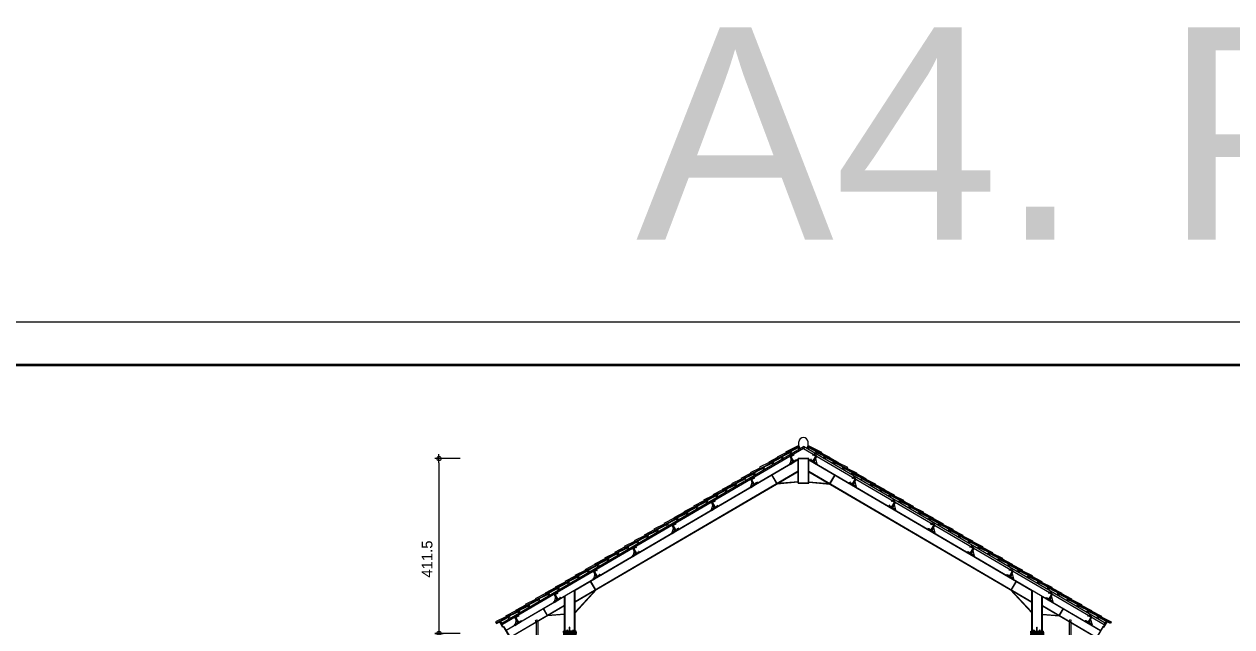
# Model space of a CAD drawing. Header units: millimetres. Extents: x -11 to 1625, y -267 to 180.
# Drawn here: x 1164.89 to 1193.32, y 165.83 to 180.01 of the extents above; entities that cross this region are included whole.
import ezdxf
from ezdxf.enums import TextEntityAlignment as Align

# ---------------------------------------------------------------- set-up
doc = ezdxf.new("R2010")
doc.units = ezdxf.units.MM
doc.layers.add('03-GRS', color=3, linetype='Continuous')
for name, color, linetype, lineweight in [('ars', 11, 'Continuous', 5), ('atap', 7, 'Continuous', 20), ('balok', 111, 'Continuous', 35), ('GEN', 11, 'Continuous', 5), ('GRS KOP', 1, 'Continuous', 35), ('kap', 71, 'Continuous', 15), ('kop', 7, 'Continuous', 20), ('not', 7, 'Continuous', 20), ('pla', 213, 'Continuous', 15), ('u', 6, 'Continuous', 20)]:
    doc.layers.add(name, color=color, linetype=linetype, lineweight=lineweight)
doc.styles.add('BARU', font='complex.shx')
doc.styles.add('simplek', font='simplex.shx')
doc.styles.get("Standard").update_dxf_attribs({"font": 'ARIALUNI.TTF'})
doc.dimstyles.new('SK100', dxfattribs={"dimtxt": 0.25, "dimasz": 0.1, "dimexe": 0.1, "dimexo": 0, "dimgap": 0.15, "dimtad": 1, "dimdec": 0, "dimlfac": 100, "dimzin": 12, "dimdsep": 46, "dimtxsty": 'Standard', "dimblk": 'BULAT', "dimcen": 0.1, "dimclrd": 256, "dimclre": 256, "dimclrt": 256, "dimadec": 0, "dimazin": 3, "dimtfac": 1, "dimtdec": 0, "dimtofl": 0, "dimtmove": 0, "dimatfit": 3, "dimldrblk": 'BULAT', "dimfxl": 0, "dimtolj": 1, "dimtzin": 0, "dimlwd": -1, "dimlwe": -1, "dimarcsym": 0})

# ---------------------------------------------------------------- blocks, each defined once
blk = doc.blocks.new('BULAT')
for p, q in [((-1, 0), (1, 0)), ((0, -1), (0, 1))]:
    blk.add_line(p, q)
blk.add_circle((0, 0), 0.5)
blk = doc.blocks.new('*D1510')
at = {"layer": 'Defpoints', "color": 0, "ltscale": 0.15}
for p in [(1175.158, 169.792), (1174.658, 165.677), (1175.158, 165.677)]:
    blk.add_point(p, dxfattribs=at)
at = {"layer": 'u', "ltscale": 0.15}
for p, q in [((1175.158, 169.792), (1174.558, 169.792)), ((1174.658, 169.692), (1174.658, 165.777)), ((1175.158, 165.677), (1174.558, 165.677))]:
    blk.add_line(p, q, dxfattribs=at)
at = {"layer": 'u', "ltscale": 0.15, "xscale": 0.1, "yscale": 0.1, "zscale": 0.1}
for p, rotation in [((1174.658, 169.792), 90), ((1174.658, 165.677), 270)]:
    blk.add_blockref('BULAT', p, dxfattribs=dict(at, rotation=rotation))
at = {"layer": 'u', "ltscale": 0.15, "insert": (1174.381, 167.426), "char_height": 0.25, "attachment_point": 5, "rotation": 90}
blk.add_mtext('\\A1;411.5', dxfattribs=at)
blk = doc.blocks.new('kop')
at = {"layer": 'GRS KOP'}
blk.add_lwpolyline([(1, 54), (83, 54), (83, 1), (1, 1)], close=True, dxfattribs=at)
at = {"layer": 'kop', "color": 7}
blk.add_line((84, 55), (0, 55), dxfattribs=at)
at = {"layer": 'kop', "style": 'BARU', "flags": 4}
for p, height in [((73.8, 5.4), 0.35), ((80.303, 5.382), 0.25), ((73.8, 4.9), 0.35), ((80.303, 4.882), 0.25), ((73.8, 4.4), 0.35), ((80.303, 4.382), 0.25)]:
    blk.add_attdef('-', p, '', height=height, dxfattribs=at)
at = {"layer": 'kop', "flags": 4}
for tag, p in [('AR-00', (78.057, 2.648)), ('00', (81.238, 2.647))]:
    blk.add_attdef(tag, text='', height=0.35, dxfattribs=at).set_placement(p, align=Align.MIDDLE)
blk = doc.blocks.new('A$C58C93239')
at = {"layer": '03-GRS'}
for p, q in [((-662, 1348), (-12, 1721)), ((-662, 1348), (-12, 1721)), ((83, 46), (-662, 1348)), ((83, 46), (-662, 1348)), ((-619, 1336), (-23, 1677)), ((-619, 1336), (-23, 1677)), ((94, 90), (-619, 1336)), ((94, 90), (-619, 1336)), ((-444, 805), (-374, 845)), ((-444, 805), (-374, 845)), ((3, 24), (-444, 805)), ((3, 24), (-444, 805)), ((-267, 399), (-74, 510)), ((-267, 399), (-74, 510)), ((60, 1531), (-23, 1677)), ((60, 1531), (-23, 1677)), ((88, 1547), (-12, 1721)), ((88, 1547), (-12, 1721)), ((60, 1531), (88, 1547)), ((60, 1531), (88, 1547)), ((83, 46), (734, 419)), ((83, 46), (734, 419)), ((122, -23), (83, 46)), ((122, -23), (83, 46)), ((94, 90), (690, 431)), ((94, 90), (690, 431)), ((606, 577), (634, 593)), ((606, 577), (634, 593)), ((690, 431), (606, 577)), ((690, 431), (606, 577)), ((734, 419), (634, 593)), ((734, 419), (634, 593)), ((-785, -450), (-4, -3)), ((-785, -450), (-4, -3)), ((-746, -520), (-785, -450)), ((-746, -520), (-785, -450)), ((-746, -520), (122, -23)), ((-746, -520), (122, -23))]:
    blk.add_line(p, q, dxfattribs=at)
blk.add_ellipse((-14, 14), major_axis=(-14.1, 14.1), ratio=1, start_param=2.8759802, end_param=4.4467765, dxfattribs=at)
blk.add_ellipse((-14, 14), major_axis=(-14.1, 14.1), ratio=1, start_param=2.8759802, end_param=4.4467765, dxfattribs=at)
at = {"layer": 'atap', "color": 2}
for p, q in [((-444, 805), (-785, -450)), ((-327, 503), (-133, 614)), ((-327, 503), (-267, 399)), ((-267, 399), (-74, 510)), ((-208, 295), (-14, 406)), ((-208, 295), (-14, 406)), ((-208, 295), (-148, 191)), ((-148, 191), (46, 302)), ((-133, 614), (-74, 510)), ((-14, 406), (46, 302))]:
    blk.add_line(p, q, dxfattribs=at)
blk = doc.blocks.new('GORDING 150')
at = {"layer": 'balok', "color": 1, "ltscale": 0.5, "xscale": 0.09999999997671699, "yscale": 0.09999999997671699, "zscale": 0.09999999997671699}
blk.add_blockref('A$C58C93239', (13, -48), dxfattribs=at)
blk = doc.blocks.new('KUDA-2')
h = blk.add_hatch()
h.set_pattern_fill('ANSI31', color=256, scale=0.2, style=0)
h.set_pattern_definition([(45, (-990.1504, 147.303582), (-0.0176776695, 0.0176776695), [])])
h.paths.add_polyline_path([(0.488, 1.16), (0.112, 1.16), (0.112, 1.1), (0.488, 1.1)])
h.paths.add_polyline_path([(0, 1.16), (0, 1.1), (0.088, 1.1), (0.088, 1.16)])
h.paths.add_polyline_path([(0.6, 1.1), (0.6, 1.16), (0.512, 1.16), (0.512, 1.1)])
h = blk.add_hatch()
h.set_pattern_fill('ANSI31', color=256, scale=0.2, style=0)
h.set_pattern_definition([(135, (1012.7504, 147.303582), (0.0176776695, 0.0176776695), [])])
h.paths.add_polyline_path([(22.112, 1.16), (22.488, 1.16), (22.488, 1.1), (22.112, 1.1)])
h.paths.add_polyline_path([(22.6, 1.16), (22.6, 1.1), (22.512, 1.1), (22.512, 1.16)])
h.paths.add_polyline_path([(22, 1.1), (22, 1.16), (22.088, 1.16), (22.088, 1.1)])
at = {"ltscale": 0.01}
h = blk.add_hatch(dxfattribs=at)
h.set_pattern_fill('ANSI37,_O', color=256, scale=0.01)
h.set_pattern_definition([(45, (-4172.588126, -744.958258), (-0.0224506403, 0.0224506403), []), (135, (-4172.588126, -744.958258), (-0.0224506403, -0.0224506403), [])])
h.paths.add_polyline_path([(0, 0), (0.6, 0), (0.6, 1.1), (0, 1.1)])
h = blk.add_hatch(dxfattribs=at)
h.set_pattern_fill('ANSI37,_O', color=256, scale=0.01)
h.set_pattern_definition([(135, (4195.188126, -744.958258), (0.0224506403, 0.0224506403), []), (45, (4195.188126, -744.958258), (0.0224506403, -0.0224506403), [])])
h.paths.add_polyline_path([(22.6, 0), (22, 0), (22, 1.1), (22.6, 1.1)])
at = {"ltscale": 10}
for p, q in [((11.05, 9.291), (-2.7, 1.244)), ((11.05, 9.27), (0.55, 3.125)), ((11.05, 8.172), (11.05, 9.33)), ((11.55, 9.33), (11.05, 9.33)), ((11.05, 8.172), (11.05, 9.33)), ((11.05, 9.33), (11.55, 9.33)), ((11.068, 8.172), (11.068, 9.33)), ((11.068, 8.172), (11.068, 9.33)), ((11.532, 8.172), (11.532, 9.33)), ((11.532, 8.172), (11.532, 9.33)), ((11.55, 8.172), (11.55, 9.33)), ((11.55, 8.172), (11.55, 9.33)), ((11.55, 9.291), (25.3, 1.244)), ((11.55, 9.27), (22.05, 3.125)), ((11.05, 8.732), (0.55, 2.588)), ((11.05, 8.712), (0.55, 2.567)), ((11.55, 8.732), (22.05, 2.588)), ((11.55, 8.712), (22.05, 2.567)), ((11.05, 8.212), (10.05, 8.126)), ((11.048, 8.23), (10.086, 8.148)), ((11.55, 8.172), (11.05, 8.172)), ((11.05, 8.172), (11.55, 8.172)), ((11.55, 8.212), (12.55, 8.126)), ((11.552, 8.23), (12.514, 8.148)), ((0.05, 1.2), (0.05, 2.854)), ((0.08, 1.2), (0.08, 2.871)), ((0.52, 1.2), (0.52, 3.129)), ((0.55, 2.067), (1.55, 3.152)), ((0.55, 1.2), (0.55, 3.146)), ((0.55, 2.094), (1.497, 3.121)), ((22.05, 2.067), (21.05, 3.152)), ((22.05, 2.094), (21.103, 3.121)), ((22.05, 1.2), (22.05, 3.146)), ((22.08, 1.2), (22.08, 3.129)), ((22.52, 1.2), (22.52, 2.871)), ((22.55, 1.2), (22.55, 2.854)), ((0.05, 2.835), (-2.692, 1.231)), ((0.05, 2.409), (-2.506, 0.913)), ((0.05, 2.39), (-2.498, 0.899)), ((22.55, 2.835), (25.292, 1.231)), ((22.55, 2.409), (25.106, 0.913)), ((22.55, 2.39), (25.098, 0.899)), ((0.05, 1.99), (-0.75, 1.922)), ((0.05, 2.006), (-0.718, 1.941)), ((22.55, 2.006), (23.318, 1.941)), ((22.55, 1.99), (23.35, 1.922)), ((-2.7, 1.244), (-2.498, 0.899)), ((25.3, 1.244), (25.098, 0.899))]:
    blk.add_line(p, q, dxfattribs=at)
at = {"ltscale": 5}
for p, q in [((10.048, 8.146), (9.813, 8.546)), ((10.061, 8.154), (9.827, 8.554)), ((12.539, 8.154), (12.773, 8.554)), ((12.552, 8.146), (12.787, 8.546)), ((1.507, 3.148), (1.272, 3.548)), ((1.52, 3.156), (1.286, 3.556)), ((21.08, 3.156), (21.314, 3.556)), ((21.093, 3.148), (21.328, 3.548)), ((-0.756, 1.937), (-0.941, 2.255)), ((-0.742, 1.945), (-0.928, 2.263)), ((23.342, 1.945), (23.528, 2.263)), ((23.356, 1.937), (23.541, 2.255))]:
    blk.add_line(p, q, dxfattribs=at)
for p, q in [((0.6, 1.2), (0, 1.2)), ((0, 1.16), (0, 1.2)), ((0.6, 1.16), (0, 1.16)), ((0.187, 1.255), (0.163, 1.254)), ((0.187, 1.252), (0.163, 1.25)), ((0.163, 1.247), (0.187, 1.249)), ((0.163, 1.244), (0.187, 1.246)), ((0.163, 1.241), (0.187, 1.242)), ((0.163, 1.238), (0.187, 1.239)), ((0.163, 1.235), (0.187, 1.236)), ((0.163, 1.232), (0.187, 1.233)), ((0.163, 1.228), (0.187, 1.23)), ((0.163, 1.225), (0.187, 1.226)), ((0.163, 1.222), (0.187, 1.223)), ((0.163, 1.219), (0.187, 1.22)), ((0.163, 1.216), (0.187, 1.217)), ((0.186, 1.253), (0.165, 1.252)), ((0.186, 1.25), (0.165, 1.249)), ((0.165, 1.246), (0.186, 1.247)), ((0.165, 1.243), (0.186, 1.244)), ((0.165, 1.24), (0.186, 1.241)), ((0.165, 1.236), (0.186, 1.237)), ((0.165, 1.233), (0.186, 1.234)), ((0.165, 1.23), (0.186, 1.231)), ((0.165, 1.227), (0.186, 1.228)), ((0.165, 1.224), (0.186, 1.225)), ((0.165, 1.221), (0.186, 1.221)), ((0.165, 1.217), (0.186, 1.218)), ((0.462, 1.255), (0.438, 1.254)), ((0.462, 1.252), (0.438, 1.25)), ((0.438, 1.247), (0.462, 1.249)), ((0.438, 1.244), (0.462, 1.246)), ((0.438, 1.241), (0.462, 1.242)), ((0.438, 1.238), (0.462, 1.239)), ((0.438, 1.235), (0.462, 1.236)), ((0.438, 1.232), (0.462, 1.233)), ((0.438, 1.228), (0.462, 1.23)), ((0.438, 1.225), (0.462, 1.226)), ((0.438, 1.222), (0.462, 1.223)), ((0.438, 1.219), (0.462, 1.22)), ((0.438, 1.216), (0.462, 1.217)), ((0.461, 1.253), (0.44, 1.252)), ((0.461, 1.25), (0.44, 1.249)), ((0.44, 1.246), (0.461, 1.247)), ((0.44, 1.243), (0.461, 1.244)), ((0.44, 1.24), (0.461, 1.241)), ((0.44, 1.236), (0.461, 1.237)), ((0.44, 1.233), (0.461, 1.234)), ((0.44, 1.23), (0.461, 1.231)), ((0.44, 1.227), (0.461, 1.228)), ((0.44, 1.224), (0.461, 1.225)), ((0.44, 1.221), (0.461, 1.221)), ((0.44, 1.217), (0.461, 1.218)), ((0.6, 1.16), (0.6, 1.2)), ((22, 1.2), (22.6, 1.2)), ((22, 1.16), (22, 1.2)), ((22, 1.16), (22.6, 1.16)), ((22.138, 1.255), (22.162, 1.254)), ((22.138, 1.252), (22.162, 1.25)), ((22.162, 1.247), (22.138, 1.249)), ((22.162, 1.244), (22.138, 1.246)), ((22.162, 1.241), (22.138, 1.242)), ((22.162, 1.238), (22.138, 1.239)), ((22.162, 1.235), (22.138, 1.236)), ((22.162, 1.232), (22.138, 1.233)), ((22.162, 1.228), (22.138, 1.23)), ((22.162, 1.225), (22.138, 1.226)), ((22.162, 1.222), (22.138, 1.223)), ((22.162, 1.219), (22.138, 1.22)), ((22.162, 1.216), (22.138, 1.217)), ((22.139, 1.253), (22.16, 1.252)), ((22.139, 1.25), (22.16, 1.249)), ((22.16, 1.246), (22.139, 1.247)), ((22.16, 1.243), (22.139, 1.244)), ((22.16, 1.24), (22.139, 1.241)), ((22.16, 1.236), (22.139, 1.237)), ((22.16, 1.233), (22.139, 1.234)), ((22.16, 1.23), (22.139, 1.231)), ((22.16, 1.227), (22.139, 1.228)), ((22.16, 1.224), (22.139, 1.225)), ((22.16, 1.221), (22.139, 1.221)), ((22.16, 1.217), (22.139, 1.218)), ((22.413, 1.255), (22.437, 1.254)), ((22.413, 1.252), (22.437, 1.25)), ((22.437, 1.247), (22.413, 1.249)), ((22.437, 1.244), (22.413, 1.246)), ((22.437, 1.241), (22.413, 1.242)), ((22.437, 1.238), (22.413, 1.239)), ((22.437, 1.235), (22.413, 1.236)), ((22.437, 1.232), (22.413, 1.233)), ((22.437, 1.228), (22.413, 1.23)), ((22.437, 1.225), (22.413, 1.226)), ((22.437, 1.222), (22.413, 1.223)), ((22.437, 1.219), (22.413, 1.22)), ((22.437, 1.216), (22.413, 1.217)), ((22.414, 1.253), (22.435, 1.252)), ((22.414, 1.25), (22.435, 1.249)), ((22.435, 1.246), (22.414, 1.247)), ((22.435, 1.243), (22.414, 1.244)), ((22.435, 1.24), (22.414, 1.241)), ((22.435, 1.236), (22.414, 1.237)), ((22.435, 1.233), (22.414, 1.234)), ((22.435, 1.23), (22.414, 1.231)), ((22.435, 1.227), (22.414, 1.228)), ((22.435, 1.224), (22.414, 1.225)), ((22.435, 1.221), (22.414, 1.221)), ((22.435, 1.217), (22.414, 1.218)), ((22.6, 1.16), (22.6, 1.2)), ((0.6, 1.1), (0, 1.1)), ((22, 1.1), (22.6, 1.1))]:
    blk.add_line(p, q)
at = {"color": 8}
for p, q in [((0, 1.16), (0, 1.1)), ((0.6, 1.16), (0.6, 1.1)), ((22, 1.16), (22, 1.1)), ((22.6, 1.16), (22.6, 1.1))]:
    blk.add_line(p, q, dxfattribs=at)
at = {"color": 0, "linetype": 'Continuous'}
for p, q in [((0.31, 1.4), (0.29, 1.4)), ((0.29, 1.2), (0.29, 1.4)), ((0.31, 1.2), (0.31, 1.4)), ((22.29, 1.4), (22.31, 1.4)), ((22.29, 1.2), (22.29, 1.4)), ((22.31, 1.2), (22.31, 1.4))]:
    blk.add_line(p, q, dxfattribs=at)
for points in [[(0.147, 1.2), (0.147, 1.203), (0.203, 1.203), (0.203, 1.2)], [(0.165, 1.214), (0.158, 1.215), (0.155, 1.214), (0.155, 1.205), (0.158, 1.203), (0.165, 1.205)], [(0.155, 1.215), (0.155, 1.203), (0.195, 1.203), (0.195, 1.215)], [(0.18, 1.215), (0.175, 1.215), (0.17, 1.215), (0.165, 1.214), (0.165, 1.205), (0.17, 1.203), (0.175, 1.203), (0.18, 1.203), (0.185, 1.205), (0.185, 1.214)], [(0.185, 1.214), (0.193, 1.215), (0.195, 1.214), (0.195, 1.205), (0.193, 1.203), (0.185, 1.205)], [(0.422, 1.2), (0.422, 1.203), (0.478, 1.203), (0.478, 1.2)], [(0.44, 1.214), (0.433, 1.215), (0.43, 1.214), (0.43, 1.205), (0.433, 1.203), (0.44, 1.205)], [(0.47, 1.215), (0.47, 1.203), (0.43, 1.203), (0.43, 1.215)], [(0.445, 1.215), (0.45, 1.215), (0.455, 1.215), (0.46, 1.214), (0.46, 1.205), (0.455, 1.203), (0.45, 1.203), (0.445, 1.203), (0.44, 1.205), (0.44, 1.214)], [(0.46, 1.214), (0.468, 1.215), (0.47, 1.214), (0.47, 1.205), (0.468, 1.203), (0.46, 1.205)], [(22.178, 1.2), (22.178, 1.203), (22.122, 1.203), (22.122, 1.2)], [(22.14, 1.214), (22.132, 1.215), (22.13, 1.214), (22.13, 1.205), (22.132, 1.203), (22.14, 1.205)], [(22.13, 1.215), (22.13, 1.203), (22.17, 1.203), (22.17, 1.215)], [(22.155, 1.215), (22.15, 1.215), (22.145, 1.215), (22.14, 1.214), (22.14, 1.205), (22.145, 1.203), (22.15, 1.203), (22.155, 1.203), (22.16, 1.205), (22.16, 1.214)], [(22.16, 1.214), (22.167, 1.215), (22.17, 1.214), (22.17, 1.205), (22.167, 1.203), (22.16, 1.205)], [(22.453, 1.2), (22.453, 1.203), (22.397, 1.203), (22.397, 1.2)], [(22.415, 1.214), (22.407, 1.215), (22.405, 1.214), (22.405, 1.205), (22.407, 1.203), (22.415, 1.205)], [(22.445, 1.215), (22.445, 1.203), (22.405, 1.203), (22.405, 1.215)], [(22.42, 1.215), (22.425, 1.215), (22.43, 1.215), (22.435, 1.214), (22.435, 1.205), (22.43, 1.203), (22.425, 1.203), (22.42, 1.203), (22.415, 1.205), (22.415, 1.214)], [(22.435, 1.214), (22.442, 1.215), (22.445, 1.214), (22.445, 1.205), (22.442, 1.203), (22.435, 1.205)], [(0, 0), (0.6, 0), (0.6, 1.1), (0, 1.1)], [(22.6, 0), (22, 0), (22, 1.1), (22.6, 1.1)]]:
    blk.add_lwpolyline(points, close=True)
for points in [[(0.186, 1.215), (0.187, 1.217), (0.186, 1.218), (0.187, 1.22), (0.186, 1.221), (0.187, 1.223), (0.186, 1.225), (0.187, 1.226), (0.186, 1.228), (0.187, 1.23), (0.186, 1.231), (0.187, 1.233), (0.186, 1.234), (0.187, 1.236), (0.186, 1.237), (0.187, 1.239), (0.186, 1.241), (0.187, 1.242), (0.186, 1.244), (0.187, 1.246), (0.186, 1.247), (0.187, 1.249), (0.186, 1.25), (0.187, 1.252), (0.186, 1.253), (0.187, 1.255), (0.165, 1.255), (0.163, 1.254), (0.165, 1.252), (0.163, 1.25), (0.165, 1.249), (0.163, 1.247), (0.165, 1.246), (0.163, 1.244), (0.165, 1.243), (0.163, 1.241), (0.165, 1.24), (0.163, 1.238), (0.165, 1.236), (0.163, 1.235), (0.165, 1.233), (0.163, 1.232), (0.165, 1.23), (0.163, 1.228), (0.165, 1.227), (0.163, 1.225), (0.165, 1.224), (0.163, 1.222), (0.165, 1.221), (0.163, 1.219), (0.165, 1.217), (0.163, 1.216), (0.164, 1.215)], [(0.163, 1.215), (0.163, 0.129)], [(0.187, 1.2), (0.187, 1.215)], [(0.187, 0.129), (0.187, 1.16)], [(0.461, 1.215), (0.462, 1.217), (0.461, 1.218), (0.462, 1.22), (0.461, 1.221), (0.462, 1.223), (0.461, 1.225), (0.462, 1.226), (0.461, 1.228), (0.462, 1.23), (0.461, 1.231), (0.462, 1.233), (0.461, 1.234), (0.462, 1.236), (0.461, 1.237), (0.462, 1.239), (0.461, 1.241), (0.462, 1.242), (0.461, 1.244), (0.462, 1.246), (0.461, 1.247), (0.462, 1.249), (0.461, 1.25), (0.462, 1.252), (0.461, 1.253), (0.462, 1.255), (0.44, 1.255), (0.438, 1.254), (0.44, 1.252), (0.438, 1.25), (0.44, 1.249), (0.438, 1.247), (0.44, 1.246), (0.438, 1.244), (0.44, 1.243), (0.438, 1.241), (0.44, 1.24), (0.438, 1.238), (0.44, 1.236), (0.438, 1.235), (0.44, 1.233), (0.438, 1.232), (0.44, 1.23), (0.438, 1.228), (0.44, 1.227), (0.438, 1.225), (0.44, 1.224), (0.438, 1.222), (0.44, 1.221), (0.438, 1.219), (0.44, 1.217), (0.438, 1.216), (0.439, 1.215)], [(0.438, 1.2), (0.438, 1.215)], [(0.438, 0.129), (0.438, 1.16)], [(0.462, 1.215), (0.462, 0.129)], [(22.139, 1.215), (22.138, 1.217), (22.139, 1.218), (22.138, 1.22), (22.139, 1.221), (22.138, 1.223), (22.139, 1.225), (22.138, 1.226), (22.139, 1.228), (22.138, 1.23), (22.139, 1.231), (22.138, 1.233), (22.139, 1.234), (22.138, 1.236), (22.139, 1.237), (22.138, 1.239), (22.139, 1.241), (22.138, 1.242), (22.139, 1.244), (22.138, 1.246), (22.139, 1.247), (22.138, 1.249), (22.139, 1.25), (22.138, 1.252), (22.139, 1.253), (22.138, 1.255), (22.16, 1.255), (22.162, 1.254), (22.16, 1.252), (22.162, 1.25), (22.16, 1.249), (22.162, 1.247), (22.16, 1.246), (22.162, 1.244), (22.16, 1.243), (22.162, 1.241), (22.16, 1.24), (22.162, 1.238), (22.16, 1.236), (22.162, 1.235), (22.16, 1.233), (22.162, 1.232), (22.16, 1.23), (22.162, 1.228), (22.16, 1.227), (22.162, 1.225), (22.16, 1.224), (22.162, 1.222), (22.16, 1.221), (22.162, 1.219), (22.16, 1.217), (22.162, 1.216), (22.161, 1.215)], [(22.138, 1.215), (22.138, 0.129)], [(22.162, 1.2), (22.162, 1.215)], [(22.162, 0.129), (22.162, 1.16)], [(22.414, 1.215), (22.413, 1.217), (22.414, 1.218), (22.413, 1.22), (22.414, 1.221), (22.413, 1.223), (22.414, 1.225), (22.413, 1.226), (22.414, 1.228), (22.413, 1.23), (22.414, 1.231), (22.413, 1.233), (22.414, 1.234), (22.413, 1.236), (22.414, 1.237), (22.413, 1.239), (22.414, 1.241), (22.413, 1.242), (22.414, 1.244), (22.413, 1.246), (22.414, 1.247), (22.413, 1.249), (22.414, 1.25), (22.413, 1.252), (22.414, 1.253), (22.413, 1.255), (22.435, 1.255), (22.437, 1.254), (22.435, 1.252), (22.437, 1.25), (22.435, 1.249), (22.437, 1.247), (22.435, 1.246), (22.437, 1.244), (22.435, 1.243), (22.437, 1.241), (22.435, 1.24), (22.437, 1.238), (22.435, 1.236), (22.437, 1.235), (22.435, 1.233), (22.437, 1.232), (22.435, 1.23), (22.437, 1.228), (22.435, 1.227), (22.437, 1.225), (22.435, 1.224), (22.437, 1.222), (22.435, 1.221), (22.437, 1.219), (22.435, 1.217), (22.437, 1.216), (22.436, 1.215)], [(22.413, 1.2), (22.413, 1.215)], [(22.413, 0.129), (22.413, 1.16)], [(22.437, 1.215), (22.437, 0.129)]]:
    blk.add_lwpolyline(points)
at = {"linetype": 'Continuous', "ltscale": 5, "yscale": 0.002, "zscale": 0.002}
for p, xscale, rotation in [((10.792, 9.269), 0.002, 0.2184740067863285), ((11.808, 9.269), -0.002, 359.7815259932136), ((8.942, 8.187), 0.002, 0.2184740067863285), ((13.658, 8.187), -0.002, 359.7815259932136), ((7.092, 7.104), 0.002, 0.2184740067863285), ((15.508, 7.104), -0.002, 359.7815259932136), ((5.242, 6.022), 0.002, 0.2184740067863285), ((17.358, 6.022), -0.002, 359.7815259932136), ((3.392, 4.939), 0.002, 0.2184740067863285), ((19.208, 4.939), -0.002, 359.7815259932136), ((1.542, 3.856), 0.002, 0.2184740067863285), ((21.058, 3.856), -0.002, 359.7815259932136), ((-0.308, 2.774), 0.002, 0.2184740067863285), ((22.908, 2.774), -0.002, 359.7815259932136), ((-2.158, 1.691), 0.002, 0.2184740067863285), ((24.758, 1.691), -0.002, 359.7815259932136)]:
    blk.add_blockref('GORDING 150', p, dxfattribs=dict(at, xscale=xscale, rotation=rotation))

msp = doc.modelspace()

# ---------------------------------------------------------------- linework, layer by layer
at = {"layer": 'ars'}
for points in [[(1183.154549, 170.0323416), (1183.1350827, 170.0557096), (1183.1091896, 170.0405588), (1183.1200248, 170.0121405)], [(1183.3193582, 170.0323416), (1183.3388245, 170.0557096), (1183.3647176, 170.0405588), (1183.3538824, 170.0121405)], [(1182.7635792, 169.8035747), (1182.7441129, 169.8269427), (1182.7182198, 169.811792), (1182.729055, 169.7833737)], [(1182.9590641, 169.9179581), (1182.9395978, 169.9413261), (1182.9137047, 169.9261754), (1182.9245399, 169.8977571)], [(1182.9590641, 169.9179581), (1182.9395978, 169.9413261), (1182.9137047, 169.9261754), (1182.9245399, 169.8977571)], [(1183.5148431, 169.9179581), (1183.5343094, 169.9413261), (1183.5602025, 169.9261754), (1183.5493673, 169.8977571)], [(1183.5148431, 169.9179581), (1183.5343094, 169.9413261), (1183.5602025, 169.9261754), (1183.5493673, 169.8977571)], [(1183.710328, 169.8035747), (1183.7297943, 169.8269427), (1183.7556874, 169.811792), (1183.7448522, 169.7833737)], [(1182.1034349, 169.4173066), (1182.0839686, 169.4406746), (1182.0580754, 169.4255239), (1182.0689107, 169.3971056)], [(1182.323483, 169.5460627), (1182.3040167, 169.5694307), (1182.2781236, 169.5542799), (1182.2889588, 169.5258616)], [(1182.5435311, 169.6748187), (1182.5240648, 169.6981867), (1182.4981717, 169.6830359), (1182.5090069, 169.6546177)], [(1183.9303761, 169.6748187), (1183.9498424, 169.6981867), (1183.9757355, 169.6830359), (1183.9649003, 169.6546177)], [(1184.1504242, 169.5460627), (1184.1698905, 169.5694307), (1184.1957836, 169.5542799), (1184.1849484, 169.5258616)], [(1184.3704723, 169.4173066), (1184.3899386, 169.4406746), (1184.4158317, 169.4255239), (1184.4049965, 169.3971056)], [(1181.6633386, 169.1597945), (1181.6438724, 169.1831626), (1181.6179792, 169.1680118), (1181.6288145, 169.1395935)], [(1184.8105685, 169.1597945), (1184.8300348, 169.1831626), (1184.855928, 169.1680118), (1184.8450927, 169.1395935)], [(1181.2232424, 168.9022825), (1181.2037761, 168.9256505), (1181.177883, 168.9104997), (1181.1887182, 168.8820815)], [(1181.4432905, 169.0310385), (1181.4238242, 169.0544065), (1181.3979311, 169.0392558), (1181.4087664, 169.0108375)], [(1185.0306167, 169.0310385), (1185.0500829, 169.0544065), (1185.0759761, 169.0392558), (1185.0651408, 169.0108375)], [(1185.2506648, 168.9022825), (1185.2701311, 168.9256505), (1185.2960242, 168.9104997), (1185.2851889, 168.8820815)], [(1180.7572531, 168.6296196), (1180.7377868, 168.6529876), (1180.7118936, 168.6378369), (1180.7227289, 168.6094186)], [(1180.9902477, 168.7659511), (1180.9707814, 168.7893191), (1180.9448883, 168.7741683), (1180.9557236, 168.74575)], [(1185.4836595, 168.7659511), (1185.5031257, 168.7893191), (1185.5290189, 168.7741683), (1185.5181836, 168.74575)], [(1185.7166541, 168.6296196), (1185.7361204, 168.6529876), (1185.7620136, 168.6378369), (1185.7511783, 168.6094186)], [(1180.2912637, 168.3569568), (1180.2717974, 168.3803248), (1180.2459043, 168.3651741), (1180.2567395, 168.3367558)], [(1180.5242584, 168.4932882), (1180.5047921, 168.5166562), (1180.478899, 168.5015055), (1180.4897342, 168.4730872)], [(1185.9496488, 168.4932882), (1185.9691151, 168.5166562), (1185.9950082, 168.5015055), (1185.984173, 168.4730872)], [(1186.1826435, 168.3569568), (1186.2021098, 168.3803248), (1186.2280029, 168.3651741), (1186.2171677, 168.3367558)], [(1179.8252743, 168.084294), (1179.805808, 168.107662), (1179.7799149, 168.0925112), (1179.7907502, 168.064093)], [(1180.058269, 168.2206254), (1180.0388027, 168.2439934), (1180.0129096, 168.2288426), (1180.0237448, 168.2004244)], [(1186.4156382, 168.2206254), (1186.4351045, 168.2439934), (1186.4609976, 168.2288426), (1186.4501624, 168.2004244)], [(1186.6486329, 168.084294), (1186.6680991, 168.107662), (1186.6939923, 168.0925112), (1186.683157, 168.064093)], [(1179.359285, 167.8116311), (1179.3398187, 167.8349991), (1179.3139256, 167.8198484), (1179.3247608, 167.7914301)], [(1179.5922797, 167.9479626), (1179.5728134, 167.9713306), (1179.5469202, 167.9561798), (1179.5577555, 167.9277615)], [(1186.8816275, 167.9479626), (1186.9010938, 167.9713306), (1186.926987, 167.9561798), (1186.9161517, 167.9277615)], [(1187.1146222, 167.8116311), (1187.1340885, 167.8349991), (1187.1599816, 167.8198484), (1187.1491464, 167.7914301)], [(1178.8932956, 167.5389683), (1178.8738293, 167.5623363), (1178.8479362, 167.5471856), (1178.8587714, 167.5187673)], [(1179.1262903, 167.6752997), (1179.106824, 167.6986677), (1179.0809309, 167.683517), (1179.0917661, 167.6550987)], [(1187.3476169, 167.6752997), (1187.3670832, 167.6986677), (1187.3929763, 167.683517), (1187.3821411, 167.6550987)], [(1187.5806116, 167.5389683), (1187.6000779, 167.5623363), (1187.625971, 167.5471856), (1187.6151358, 167.5187673)], [(1178.1943116, 167.1299741), (1178.1748453, 167.1533421), (1178.1489522, 167.1381913), (1178.1597874, 167.109773)], [(1178.4273063, 167.2663055), (1178.40784, 167.2896735), (1178.3819468, 167.2745227), (1178.3927821, 167.2461045)], [(1178.6603009, 167.4026369), (1178.6408346, 167.4260049), (1178.6149415, 167.4108541), (1178.6257768, 167.3824359)], [(1187.8136063, 167.4026369), (1187.8330725, 167.4260049), (1187.8589657, 167.4108541), (1187.8481304, 167.3824359)], [(1188.0466009, 167.2663055), (1188.0660672, 167.2896735), (1188.0919604, 167.2745227), (1188.0811251, 167.2461045)], [(1188.2795956, 167.1299741), (1188.2990619, 167.1533421), (1188.324955, 167.1381913), (1188.3141198, 167.109773)], [(1177.7283222, 166.8573112), (1177.7088559, 166.8806792), (1177.6829628, 166.8655285), (1177.693798, 166.8371102)], [(1177.9613169, 166.9936426), (1177.9418506, 167.0170106), (1177.9159575, 167.0018599), (1177.9267927, 166.9734416)], [(1188.5125903, 166.9936426), (1188.5320566, 167.0170106), (1188.5579497, 167.0018599), (1188.5471145, 166.9734416)], [(1188.745585, 166.8573112), (1188.7650513, 166.8806792), (1188.7909444, 166.8655285), (1188.7801092, 166.8371102)], [(1177.2623329, 166.5846484), (1177.2428666, 166.6080164), (1177.2169734, 166.5928656), (1177.2278087, 166.5644474)], [(1177.4953275, 166.7209798), (1177.4758612, 166.7443478), (1177.4499681, 166.729197), (1177.4608034, 166.7007788)], [(1188.9785797, 166.7209798), (1188.9980459, 166.7443478), (1189.0239391, 166.729197), (1189.0131038, 166.7007788)], [(1189.2115743, 166.5846484), (1189.2310406, 166.6080164), (1189.2569338, 166.5928656), (1189.2460985, 166.5644474)], [(1176.7963435, 166.3119856), (1176.7768772, 166.3353536), (1176.7509841, 166.3202028), (1176.7618193, 166.2917845)], [(1177.0293382, 166.448317), (1177.0098719, 166.471685), (1176.9839788, 166.4565342), (1176.994814, 166.428116)], [(1189.444569, 166.448317), (1189.4640353, 166.471685), (1189.4899284, 166.4565342), (1189.4790932, 166.428116)], [(1189.6775637, 166.3119856), (1189.69703, 166.3353536), (1189.7229231, 166.3202028), (1189.7120879, 166.2917845)], [(1176.3303541, 166.0393227), (1176.3108878, 166.0626907), (1176.2849947, 166.04754), (1176.29583, 166.0191217)], [(1176.5633488, 166.1756541), (1176.5438825, 166.1990221), (1176.5179894, 166.1838714), (1176.5288246, 166.1554531)], [(1189.9105584, 166.1756541), (1189.9300247, 166.1990221), (1189.9559178, 166.1838714), (1189.9450826, 166.1554531)], [(1190.1435531, 166.0393227), (1190.1630193, 166.0626907), (1190.1889125, 166.04754), (1190.1780772, 166.0191217)]]:
    msp.add_lwpolyline(points, dxfattribs=at)
for points in [[(1176.363443, 165.51854), (1176.1892758, 165.8160288, -0.4142135624), (1176.1824351, 165.8178192, -0.296440068), (1176.1611143, 165.828516), (1176.1567987, 165.8259909), (1176.1542736, 165.8303064), (1176.0911454, 165.9381944), (1176.1170386, 165.9533452), (1176.1235397, 165.9362942), (1176.1080866, 165.919142), (1176.1467405, 165.8530813), (1176.1877421, 165.8325106), (1176.3696382, 165.5221698)], [(1190.1104642, 165.51854), (1190.2846314, 165.8160288, 0.4142135624), (1190.291472, 165.8178192, 0.296440068), (1190.3127929, 165.828516), (1190.3171084, 165.8259909), (1190.3196336, 165.8303064), (1190.3827617, 165.9381944), (1190.3568686, 165.9533452), (1190.3503675, 165.9362942), (1190.3658206, 165.919142), (1190.3271667, 165.8530813), (1190.286165, 165.8325106), (1190.104269, 165.5221698)]]:
    msp.add_lwpolyline(points, format="xyb", close=True, dxfattribs=at)
at = {"layer": 'GEN', "color": 11}
for p, q in [((1182.8260356, 169.9185531), (1183.1392257, 170.0747965)), ((1183.6478715, 169.9185531), (1183.3346815, 170.0747965)), ((1182.2160081, 169.5588202), (1182.528071, 169.7173029)), ((1182.4360562, 169.6875762), (1182.7481191, 169.8460589)), ((1182.6305508, 169.8041697), (1182.9437408, 169.9604131)), ((1183.8433564, 169.8041697), (1183.5301664, 169.9604131)), ((1184.037851, 169.6875762), (1183.7257881, 169.8460589)), ((1184.2578991, 169.5588202), (1183.9458362, 169.7173029)), ((1181.7759119, 169.3013081), (1182.0879747, 169.4597908)), ((1181.99596, 169.4300641), (1182.3080228, 169.5885468)), ((1184.4779472, 169.4300641), (1184.1658843, 169.5885468)), ((1184.6979953, 169.3013081), (1184.3859325, 169.4597908)), ((1181.3358156, 169.043796), (1181.6478785, 169.2022787)), ((1181.5558637, 169.1725521), (1181.8679266, 169.3310347)), ((1184.9180434, 169.1725521), (1184.6059806, 169.3310347)), ((1185.1380916, 169.043796), (1184.8260287, 169.2022787)), ((1180.8957194, 168.786284), (1181.2077823, 168.9447666)), ((1181.1157675, 168.91504), (1181.4278304, 169.0735227)), ((1185.3581397, 168.91504), (1185.0460768, 169.0735227)), ((1185.5781878, 168.786284), (1185.2661249, 168.9447666)), ((1180.42973, 168.5136211), (1180.7417929, 168.6721038)), ((1180.6627247, 168.6499525), (1180.9747876, 168.8084352)), ((1185.8111825, 168.6499525), (1185.4991196, 168.8084352)), ((1186.0441772, 168.5136211), (1185.7321143, 168.6721038)), ((1179.9637407, 168.2409583), (1180.2758036, 168.399441)), ((1180.1967354, 168.3772897), (1180.5087982, 168.5357724)), ((1186.2771718, 168.3772897), (1185.965109, 168.5357724)), ((1186.5101665, 168.2409583), (1186.1981036, 168.399441)), ((1179.4977513, 167.9682955), (1179.8098142, 168.1267781)), ((1179.730746, 168.1046269), (1180.0428089, 168.2631096)), ((1186.7431612, 168.1046269), (1186.4310983, 168.2631096)), ((1186.9761559, 167.9682955), (1186.664093, 168.1267781)), ((1179.031762, 167.6956326), (1179.3438248, 167.8541153)), ((1179.2647566, 167.831964), (1179.5768195, 167.9904467)), ((1187.2091506, 167.831964), (1186.8970877, 167.9904467)), ((1187.4421452, 167.6956326), (1187.1300824, 167.8541153)), ((1178.3327779, 167.2866384), (1178.6448408, 167.4451211)), ((1178.5657726, 167.4229698), (1178.8778355, 167.5814525)), ((1178.7987673, 167.5593012), (1179.1108302, 167.7177839)), ((1187.6751399, 167.5593012), (1187.363077, 167.7177839)), ((1187.9081346, 167.4229698), (1187.5960717, 167.5814525)), ((1188.1411293, 167.2866384), (1187.8290664, 167.4451211)), ((1177.8667886, 167.0139755), (1178.1788514, 167.1724582)), ((1178.0997832, 167.150307), (1178.4118461, 167.3087896)), ((1188.374124, 167.150307), (1188.0620611, 167.3087896)), ((1188.6071186, 167.0139755), (1188.2950558, 167.1724582)), ((1177.4007992, 166.7413127), (1177.7128621, 166.8997954)), ((1177.6337939, 166.8776441), (1177.9458567, 167.0361268)), ((1188.8401133, 166.8776441), (1188.5280504, 167.0361268)), ((1189.073108, 166.7413127), (1188.7610451, 166.8997954)), ((1176.9348098, 166.4686499), (1177.2468727, 166.6271326)), ((1177.1678045, 166.6049813), (1177.4798674, 166.763464)), ((1189.3061027, 166.6049813), (1188.9940398, 166.763464)), ((1189.5390974, 166.4686499), (1189.2270345, 166.6271326)), ((1176.4688205, 166.195987), (1176.7808833, 166.3544697)), ((1176.7018152, 166.3323185), (1177.013878, 166.4908011)), ((1189.772092, 166.3323185), (1189.4600292, 166.4908011)), ((1190.0050867, 166.195987), (1189.6930238, 166.3544697)), ((1176.0024558, 165.9239657), (1176.3145187, 166.0824483)), ((1176.2355169, 166.0601836), (1176.5475797, 166.2186663)), ((1190.2383903, 166.0601836), (1189.9263275, 166.2186663)), ((1190.4714514, 165.9239657), (1190.1593885, 166.0824483))]:
    msp.add_line(p, q, dxfattribs=at)
for points in [[(1183.1280654, 170.0971673), (1182.8148754, 169.9409238), (1182.8327318, 169.9051307), (1183.1369735, 170.05691), (1183.1414376, 170.0479617), (1183.1503859, 170.0524258), (1183.1280654, 170.0971673)], [(1183.3458418, 170.0971673), (1183.6590318, 169.9409238), (1183.6411754, 169.9051307), (1183.3369337, 170.05691), (1183.3324696, 170.0479617), (1183.3235213, 170.0524258), (1183.3458418, 170.0971673)], [(1182.4307223, 169.6991921), (1182.2031434, 169.5852742), (1182.2210481, 169.5495052), (1182.5250847, 169.7016951), (1182.5295609, 169.6927528), (1182.5385031, 169.697229), (1182.5273127, 169.7195846)], [(1182.6264826, 169.8123244), (1182.424736, 169.7098664), (1182.4428483, 169.6742021), (1182.7459951, 169.8281567), (1182.7505232, 169.8192406), (1182.7594393, 169.8237687), (1182.7481191, 169.8460589)], [(1182.9325805, 169.9827838), (1182.6193905, 169.8265404), (1182.6372469, 169.7907473), (1182.9414886, 169.9425266), (1182.9459527, 169.9335783), (1182.954901, 169.9380424), (1182.9325805, 169.9827838)], [(1183.5413266, 169.9827838), (1183.8545167, 169.8265404), (1183.8366603, 169.7907473), (1183.5324185, 169.9425266), (1183.5279544, 169.9335783), (1183.5190062, 169.9380424), (1183.5413266, 169.9827838)], [(1183.8474246, 169.8123244), (1184.0491712, 169.7098664), (1184.0310589, 169.6742021), (1183.7279121, 169.8281567), (1183.723384, 169.8192406), (1183.7144679, 169.8237687), (1183.7257881, 169.8460589)], [(1184.0431849, 169.6991921), (1184.2707638, 169.5852742), (1184.2528591, 169.5495052), (1183.9488225, 169.7016951), (1183.9443463, 169.6927528), (1183.9354041, 169.697229), (1183.9465945, 169.7195846)], [(1181.9915045, 169.4388371), (1181.7645917, 169.3235983), (1181.782704, 169.287934), (1182.0858508, 169.4418886), (1182.0903788, 169.4329725), (1182.0992949, 169.4375006), (1182.0879747, 169.4597908)], [(1182.2115527, 169.5675932), (1181.9846398, 169.4523543), (1182.0027521, 169.41669), (1182.3058989, 169.5706446), (1182.310427, 169.5617285), (1182.319343, 169.5662566), (1182.3080228, 169.5885468)], [(1184.2623545, 169.5675932), (1184.4892674, 169.4523543), (1184.4711551, 169.41669), (1184.1680083, 169.5706446), (1184.1634802, 169.5617285), (1184.1545642, 169.5662566), (1184.1658843, 169.5885468)], [(1184.4824026, 169.4388371), (1184.7093155, 169.3235983), (1184.6912032, 169.287934), (1184.3880564, 169.4418886), (1184.3835283, 169.4329725), (1184.3746123, 169.4375006), (1184.3859325, 169.4597908)], [(1181.5514083, 169.1813251), (1181.3244954, 169.0660862), (1181.3426077, 169.0304219), (1181.6457545, 169.1843765), (1181.6502826, 169.1754604), (1181.6591987, 169.1799885), (1181.6478785, 169.2022787)], [(1181.7714564, 169.3100811), (1181.5445435, 169.1948423), (1181.5626559, 169.1591779), (1181.8658026, 169.3131325), (1181.8703307, 169.3042165), (1181.8792468, 169.3087445), (1181.8679266, 169.3310347)], [(1184.7024508, 169.3100811), (1184.9293636, 169.1948423), (1184.9112513, 169.1591779), (1184.6081045, 169.3131325), (1184.6035765, 169.3042165), (1184.5946604, 169.3087445), (1184.6059806, 169.3310347)], [(1184.9224989, 169.1813251), (1185.1494118, 169.0660862), (1185.1312994, 169.0304219), (1184.8281527, 169.1843765), (1184.8236246, 169.1754604), (1184.8147085, 169.1799885), (1184.8260287, 169.2022787)], [(1181.1113121, 168.923813), (1180.8843992, 168.8085742), (1180.9025115, 168.7729098), (1181.2056583, 168.9268644), (1181.2101864, 168.9179484), (1181.2191025, 168.9224764), (1181.2077823, 168.9447666)], [(1181.3313602, 169.052569), (1181.1044473, 168.9373302), (1181.1225596, 168.9016659), (1181.4257064, 169.0556205), (1181.4302345, 169.0467044), (1181.4391506, 169.0512325), (1181.4278304, 169.0735227)], [(1185.142547, 169.052569), (1185.3694599, 168.9373302), (1185.3513476, 168.9016659), (1185.0482008, 169.0556205), (1185.0436727, 169.0467044), (1185.0347566, 169.0512325), (1185.0460768, 169.0735227)], [(1185.3625951, 168.923813), (1185.589508, 168.8085742), (1185.5713957, 168.7729098), (1185.2682489, 168.9268644), (1185.2637208, 168.9179484), (1185.2548047, 168.9224764), (1185.2661249, 168.9447666)], [(1180.6586732, 168.6579303), (1180.4184098, 168.5359113), (1180.4365222, 168.500247), (1180.7396689, 168.6542016), (1180.744197, 168.6452855), (1180.7531131, 168.6498136), (1180.7417929, 168.6721038)], [(1180.8916679, 168.7942617), (1180.6514045, 168.6722427), (1180.6695168, 168.6365784), (1180.9726636, 168.790533), (1180.9771917, 168.7816169), (1180.9861078, 168.786145), (1180.9747876, 168.8084352)], [(1185.5822393, 168.7942617), (1185.8225027, 168.6722427), (1185.8043904, 168.6365784), (1185.5012436, 168.790533), (1185.4967155, 168.7816169), (1185.4877994, 168.786145), (1185.4991196, 168.8084352)], [(1185.815234, 168.6579303), (1186.0554973, 168.5359113), (1186.037385, 168.500247), (1185.7342382, 168.6542016), (1185.7297102, 168.6452855), (1185.7207941, 168.6498136), (1185.7321143, 168.6721038)], [(1180.1926838, 168.3852674), (1179.9524205, 168.2632485), (1179.9705328, 168.2275842), (1180.2736796, 168.3815388), (1180.2782077, 168.3726227), (1180.2871237, 168.3771508), (1180.2758036, 168.399441)], [(1180.4256785, 168.5215988), (1180.1854152, 168.3995799), (1180.2035275, 168.3639156), (1180.5066743, 168.5178702), (1180.5112023, 168.5089541), (1180.5201184, 168.5134822), (1180.5087982, 168.5357724)], [(1186.0482287, 168.5215988), (1186.288492, 168.3995799), (1186.2703797, 168.3639156), (1185.9672329, 168.5178702), (1185.9627048, 168.5089541), (1185.9537888, 168.5134822), (1185.965109, 168.5357724)], [(1186.2812234, 168.3852674), (1186.5214867, 168.2632485), (1186.5033744, 168.2275842), (1186.2002276, 168.3815388), (1186.1956995, 168.3726227), (1186.1867834, 168.3771508), (1186.1981036, 168.399441)], [(1179.7266945, 168.1126046), (1179.4864311, 167.9905857), (1179.5045434, 167.9549213), (1179.8076902, 168.1088759), (1179.8122183, 168.0999599), (1179.8211344, 168.1044879), (1179.8098142, 168.1267781)], [(1179.9596891, 168.248936), (1179.7194258, 168.1269171), (1179.7375381, 168.0912528), (1180.0406849, 168.2452074), (1180.045213, 168.2362913), (1180.0541291, 168.2408194), (1180.0428089, 168.2631096)], [(1186.514218, 168.248936), (1186.7544814, 168.1269171), (1186.7363691, 168.0912528), (1186.4332223, 168.2452074), (1186.4286942, 168.2362913), (1186.4197781, 168.2408194), (1186.4310983, 168.2631096)], [(1186.7472127, 168.1126046), (1186.9874761, 167.9905857), (1186.9693638, 167.9549213), (1186.666217, 168.1088759), (1186.6616889, 168.0999599), (1186.6527728, 168.1044879), (1186.664093, 168.1267781)], [(1179.2607051, 167.8399418), (1179.0204418, 167.7179228), (1179.0385541, 167.6822585), (1179.3417009, 167.8362131), (1179.3462289, 167.827297), (1179.355145, 167.8318251), (1179.3438248, 167.8541153)], [(1179.4936998, 167.9762732), (1179.2534364, 167.8542542), (1179.2715487, 167.8185899), (1179.5746955, 167.9725445), (1179.5792236, 167.9636284), (1179.5881397, 167.9681565), (1179.5768195, 167.9904467)], [(1186.9802074, 167.9762732), (1187.2204707, 167.8542542), (1187.2023584, 167.8185899), (1186.8992116, 167.9725445), (1186.8946836, 167.9636284), (1186.8857675, 167.9681565), (1186.8970877, 167.9904467)], [(1187.2132021, 167.8399418), (1187.4534654, 167.7179228), (1187.4353531, 167.6822585), (1187.1322063, 167.8362131), (1187.1276782, 167.827297), (1187.1187622, 167.8318251), (1187.1300824, 167.8541153)], [(1178.5617211, 167.4309475), (1178.3214577, 167.3089286), (1178.33957, 167.2732643), (1178.6427168, 167.4272189), (1178.6472449, 167.4183028), (1178.656161, 167.4228309), (1178.6448408, 167.4451211)], [(1178.7947157, 167.5672789), (1178.5544524, 167.44526), (1178.5725647, 167.4095957), (1178.8757115, 167.5635503), (1178.8802396, 167.5546342), (1178.8891557, 167.5591623), (1178.8778355, 167.5814525)], [(1179.0277104, 167.7036103), (1178.7874471, 167.5815914), (1178.8055594, 167.5459271), (1179.1087062, 167.6998817), (1179.1132343, 167.6909656), (1179.1221503, 167.6954937), (1179.1108302, 167.7177839)], [(1187.4461968, 167.7036103), (1187.6864601, 167.5815914), (1187.6683478, 167.5459271), (1187.365201, 167.6998817), (1187.3606729, 167.6909656), (1187.3517568, 167.6954937), (1187.363077, 167.7177839)], [(1187.6791914, 167.5672789), (1187.9194548, 167.44526), (1187.9013425, 167.4095957), (1187.5981957, 167.5635503), (1187.5936676, 167.5546342), (1187.5847515, 167.5591623), (1187.5960717, 167.5814525)], [(1187.9121861, 167.4309475), (1188.1524495, 167.3089286), (1188.1343372, 167.2732643), (1187.8311904, 167.4272189), (1187.8266623, 167.4183028), (1187.8177462, 167.4228309), (1187.8290664, 167.4451211)], [(1178.0957317, 167.1582847), (1177.8554684, 167.0362657), (1177.8735807, 167.0006014), (1178.1767275, 167.154556), (1178.1812555, 167.1456399), (1178.1901716, 167.150168), (1178.1788514, 167.1724582)], [(1178.3287264, 167.2946161), (1178.088463, 167.1725972), (1178.1065753, 167.1369328), (1178.4097221, 167.2908874), (1178.4142502, 167.2819714), (1178.4231663, 167.2864994), (1178.4118461, 167.3087896)], [(1188.1451808, 167.2946161), (1188.3854441, 167.1725972), (1188.3673318, 167.1369328), (1188.064185, 167.2908874), (1188.059657, 167.2819714), (1188.0507409, 167.2864994), (1188.0620611, 167.3087896)], [(1188.3781755, 167.1582847), (1188.6184388, 167.0362657), (1188.6003265, 167.0006014), (1188.2971797, 167.154556), (1188.2926516, 167.1456399), (1188.2837356, 167.150168), (1188.2950558, 167.1724582)], [(1177.6297423, 166.8856218), (1177.389479, 166.7636029), (1177.4075913, 166.7279386), (1177.7107381, 166.8818932), (1177.7152662, 166.8729771), (1177.7241823, 166.8775052), (1177.7128621, 166.8997954)], [(1177.862737, 167.0219533), (1177.6224737, 166.8999343), (1177.640586, 166.86427), (1177.9437328, 167.0182246), (1177.9482609, 167.0093085), (1177.9571769, 167.0138366), (1177.9458567, 167.0361268)], [(1188.6111702, 167.0219533), (1188.8514335, 166.8999343), (1188.8333212, 166.86427), (1188.5301744, 167.0182246), (1188.5256463, 167.0093085), (1188.5167302, 167.0138366), (1188.5280504, 167.0361268)], [(1188.8441648, 166.8856218), (1189.0844282, 166.7636029), (1189.0663159, 166.7279386), (1188.7631691, 166.8818932), (1188.758641, 166.8729771), (1188.7497249, 166.8775052), (1188.7610451, 166.8997954)], [(1177.163753, 166.612959), (1176.9234896, 166.4909401), (1176.9416019, 166.4552758), (1177.2447487, 166.6092304), (1177.2492768, 166.6003143), (1177.2581929, 166.6048424), (1177.2468727, 166.6271326)], [(1177.3967477, 166.7492904), (1177.1564843, 166.6272715), (1177.1745966, 166.5916072), (1177.4777434, 166.7455618), (1177.4822715, 166.7366457), (1177.4911876, 166.7411738), (1177.4798674, 166.763464)], [(1189.0771595, 166.7492904), (1189.3174229, 166.6272715), (1189.2993106, 166.5916072), (1188.9961638, 166.7455618), (1188.9916357, 166.7366457), (1188.9827196, 166.7411738), (1188.9940398, 166.763464)], [(1189.3101542, 166.612959), (1189.5504175, 166.4909401), (1189.5323052, 166.4552758), (1189.2291584, 166.6092304), (1189.2246304, 166.6003143), (1189.2157143, 166.6048424), (1189.2270345, 166.6271326)], [(1176.6977636, 166.3402962), (1176.4575003, 166.2182772), (1176.4756126, 166.1826129), (1176.7787594, 166.3365675), (1176.7832875, 166.3276514), (1176.7922035, 166.3321795), (1176.7808833, 166.3544697)], [(1176.9307583, 166.4766276), (1176.690495, 166.3546087), (1176.7086073, 166.3189443), (1177.0117541, 166.4728989), (1177.0162821, 166.4639829), (1177.0251982, 166.4685109), (1177.013878, 166.4908011)], [(1189.5431489, 166.4766276), (1189.7834122, 166.3546087), (1189.7652999, 166.3189443), (1189.4621531, 166.4728989), (1189.457625, 166.4639829), (1189.448709, 166.4685109), (1189.4600292, 166.4908011)], [(1189.7761436, 166.3402962), (1190.0164069, 166.2182772), (1189.9982946, 166.1826129), (1189.6951478, 166.3365675), (1189.6906197, 166.3276514), (1189.6817036, 166.3321795), (1189.6930238, 166.3544697)], [(1176.2314059, 166.0682783), (1175.9911356, 165.9462559), (1176.0092479, 165.9105915), (1176.3123947, 166.0645461), (1176.3169228, 166.0556301), (1176.3258388, 166.0601581), (1176.3145187, 166.0824483)], [(1176.464467, 166.2044963), (1176.2241967, 166.0824738), (1176.242309, 166.0468095), (1176.5454558, 166.2007641), (1176.5499838, 166.191848), (1176.5588999, 166.1963761), (1176.5475797, 166.2186663)], [(1190.0094402, 166.2044963), (1190.2497105, 166.0824738), (1190.2315982, 166.0468095), (1189.9284514, 166.2007641), (1189.9239233, 166.191848), (1189.9150073, 166.1963761), (1189.9263275, 166.2186663)], [(1190.2425013, 166.0682783), (1190.4827716, 165.9462559), (1190.4646593, 165.9105915), (1190.1615125, 166.0645461), (1190.1569844, 166.0556301), (1190.1480683, 166.0601581), (1190.1593885, 166.0824483)]]:
    msp.add_lwpolyline(points, dxfattribs=at)
at = {"layer": 'kap'}
for p, q in [((1183.1280687, 170.0966068), (1183.1275608, 170.1839863)), ((1183.2082977, 170.0574364), (1183.2284987, 170.0229122)), ((1183.2656095, 170.0574364), (1183.2454084, 170.0229122)), ((1183.3458385, 170.0966068), (1183.3463464, 170.1839863))]:
    msp.add_line(p, q, dxfattribs=at)
for points in [[(1183.2369536, 170.0278594), (1176.1567621, 165.8850501), (1176.1365165, 165.9195482), (1183.2369536, 170.0742037)], [(1183.2369536, 170.0278594), (1190.3171451, 165.8850501), (1190.3373906, 165.9195482), (1183.2369536, 170.0742037)]]:
    msp.add_lwpolyline(points, dxfattribs=at)
msp.add_arc((1183.2369059, 170.1752345), 0.1097899, 4.572153, 174.8761973, dxfattribs=at)
at = {"layer": 'pla'}
for p, q in [((1176.9303771, 165.9785716), (1176.9650181, 165.9985716)), ((1176.9503771, 165.9439306), (1176.9303771, 165.9785716)), ((1176.9449007, 165.9407258), (1176.9449007, 165.5802809)), ((1176.9850181, 165.9639306), (1176.9650181, 165.9985716)), ((1176.9849007, 165.964134), (1176.9849007, 165.5802809)), ((1189.4888891, 165.9639306), (1189.5088891, 165.9985716)), ((1189.4890065, 165.964134), (1189.4890065, 165.5802809)), ((1189.5435301, 165.9785716), (1189.5088891, 165.9985716)), ((1189.5235301, 165.9439306), (1189.5435301, 165.9785716)), ((1189.5290065, 165.9407258), (1189.5290065, 165.5802809))]:
    msp.add_line(p, q, dxfattribs=at)

# ---------------------------------------------------------------- block references
at = {"layer": 'ars', "xscale": 0.5, "yscale": 0.5, "zscale": 0.5}
msp.add_blockref('KUDA-2', (1177.5869536, 165.1266993), dxfattribs=at)
at = {"layer": 'kop'}
msp.add_blockref('kop', (1163.2141612, 117.9999999), dxfattribs=at)

# ---------------------------------------------------------------- texts
at = {"layer": 'not', "insert": (1205.2141612, 174.8690698), "char_height": 5, "attachment_point": 7, "style": 'simplek'}
msp.add_mtext('\\pi-25.919;{\\f@Arial Unicode MS|b0|i0|c0|p34;A4. POTONGAN}', dxfattribs=at)

# ---------------------------------------------------------------- dimensions: what is measured, and where the dimension line sits
at = {"layer": 'u', "ltscale": 0.15}
dim = msp.add_linear_dim(base=(1174.6582767, 165.6766993), p1=(1175.1582767, 169.7916868), p2=(1175.1582767, 165.6766993), angle=270, dimstyle='SK100', override={"dimdec": 1}, dxfattribs=at)
dim.commit()
dim.dimension.update_dxf_attribs({"geometry": '*D1510', "text_midpoint": (1174.6582767, 167.4260706), "dimtype": 160})

doc.saveas('drawing.dxf')
